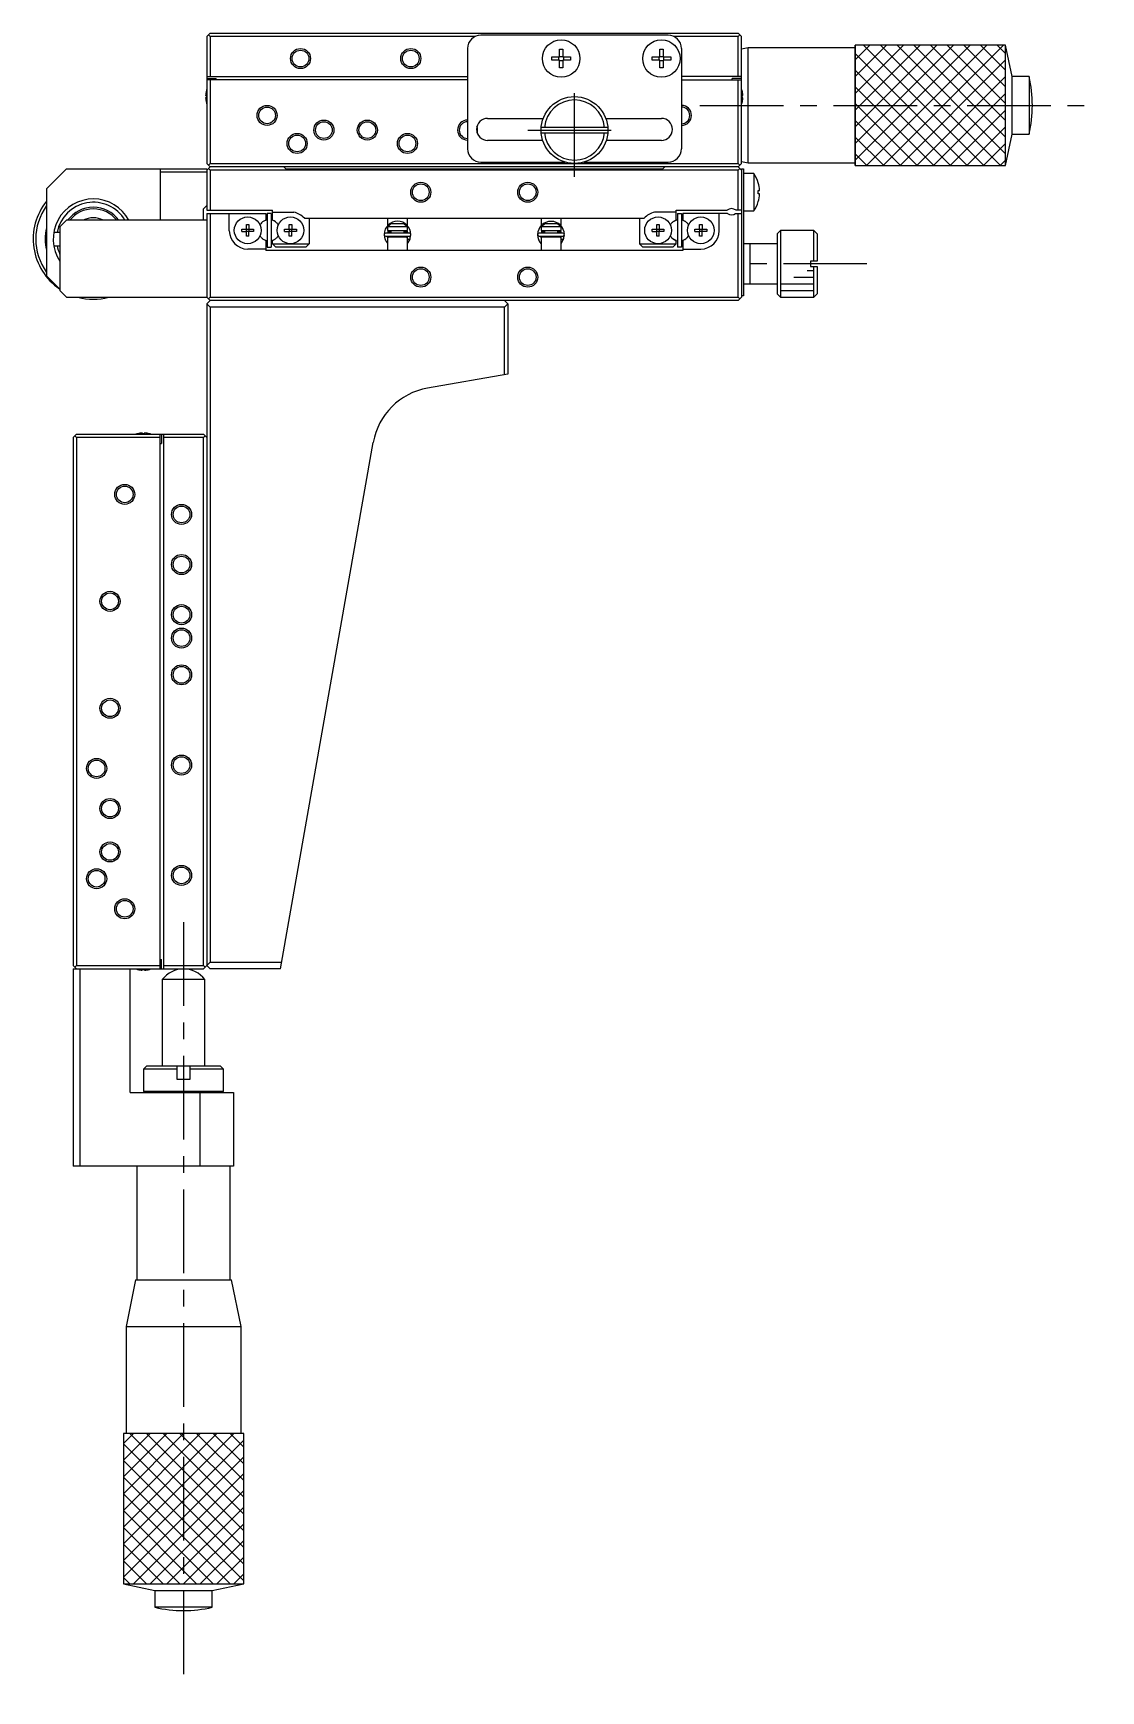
# Model space of a CAD drawing. Extents: x -538 to 401, y -28 to 681.
# Drawn here: x -187.2 to -27.5, y 433.4 to 681.4 of the extents above; entities that cross this region are included whole.
import ezdxf

# ---------------------------------------------------------------- set-up
doc = ezdxf.new("R2010")
doc.units = 0
doc.header["$LTSCALE"] = 10
doc.linetypes.add('CENTER', pattern=[2, 1.25, -0.25, 0.25, -0.25])
doc.layers.get('0').update_dxf_attribs({"linetype": 'CONTINUOUS'})
doc.layers.add('CENTER', color=1, linetype='CENTER')

msp = doc.modelspace()

# ---------------------------------------------------------------- linework, layer by layer
at = {"color": 7, "linetype": 'CONTINUOUS'}
for p, q in [((-160.740048, 681.386759), (-161.240048, 680.886759)), ((-161.240048, 680.886759), (-161.240048, 661.886759)), ((-160.740048, 680.886759), (-160.990048, 681.136759)), ((-160.740048, 681.386759), (-81.740048, 681.386759)), ((-160.740048, 680.886759), (-160.740048, 674.886759)), ((-121.111827, 680.886759), (-160.740048, 680.886759)), ((-92.240048, 681.086759), (-120.240048, 681.086759)), ((-81.740048, 680.886759), (-91.368268, 680.886759)), ((-81.740048, 681.386759), (-81.240048, 680.886759)), ((-81.490048, 681.136759), (-81.740048, 680.886759)), ((-81.740048, 674.886759), (-81.740048, 680.886759)), ((-81.240048, 661.886759), (-81.240048, 680.886759)), ((-41.740048, 679.586759), (-64.240048, 679.586759)), ((-64.240048, 661.586759), (-64.240048, 679.586759)), ((-41.740048, 679.586759), (-64.240048, 679.586759)), ((-64.240048, 679.586759), (-64.240048, 661.586759)), ((-40.740048, 674.886759), (-41.740048, 679.586759)), ((-41.740048, 661.586759), (-41.740048, 679.586759)), ((-41.740048, 661.586759), (-41.740048, 679.586759)), ((-122.240048, 679.086759), (-122.240048, 664.086759)), ((-109.639187, 677.326759), (-109.639187, 677.846759)), ((-109.639187, 677.846759), (-108.500048, 677.846759)), ((-108.500048, 677.326759), (-109.639187, 677.326759)), ((-108.569489, 677.326759), (-108.569489, 677.846759)), ((-108.500048, 678.985898), (-107.980048, 678.985898)), ((-108.500048, 677.846759), (-108.500048, 678.985898)), ((-108.500048, 677.916201), (-107.980048, 677.916201)), ((-108.500048, 676.18762), (-108.500048, 677.326759)), ((-107.980048, 677.257317), (-108.500048, 677.257317)), ((-107.980048, 678.985898), (-107.980048, 677.846759)), ((-107.980048, 677.846759), (-106.840908, 677.846759)), ((-106.840908, 677.326759), (-107.980048, 677.326759)), ((-107.980048, 677.326759), (-107.980048, 676.18762)), ((-107.910606, 677.846759), (-107.910606, 677.326759)), ((-106.840908, 677.846759), (-106.840908, 677.326759)), ((-94.639187, 677.326759), (-94.639187, 677.846759)), ((-94.639187, 677.846759), (-93.500048, 677.846759)), ((-93.500048, 677.326759), (-94.639187, 677.326759)), ((-93.569489, 677.326759), (-93.569489, 677.846759)), ((-93.500048, 678.985898), (-92.980048, 678.985898)), ((-93.500048, 677.846759), (-93.500048, 678.985898)), ((-93.500048, 677.916201), (-92.980048, 677.916201)), ((-93.500048, 676.18762), (-93.500048, 677.326759)), ((-92.980048, 677.257317), (-93.500048, 677.257317)), ((-92.980048, 678.985898), (-92.980048, 677.846759)), ((-92.980048, 677.846759), (-91.840908, 677.846759)), ((-91.840908, 677.326759), (-92.980048, 677.326759)), ((-92.980048, 677.326759), (-92.980048, 676.18762)), ((-92.910606, 677.846759), (-92.910606, 677.326759)), ((-91.840908, 677.846759), (-91.840908, 677.326759)), ((-90.240048, 679.086759), (-90.240048, 664.086759)), ((-80.240048, 679.186759), (-81.240048, 678.986759)), ((-80.240048, 661.986759), (-80.240048, 679.186759)), ((-64.240048, 679.186759), (-80.240048, 679.186759)), ((-161.240048, 674.886759), (-122.240048, 674.886759)), ((-161.240048, 674.586759), (-159.840048, 674.586759)), ((-159.840048, 674.386759), (-159.840048, 674.586759)), ((-107.980048, 676.18762), (-108.500048, 676.18762)), ((-92.980048, 676.18762), (-93.500048, 676.18762)), ((-81.240048, 674.886759), (-90.240048, 674.886759)), ((-81.240048, 674.586759), (-82.640048, 674.586759)), ((-82.640048, 674.386759), (-82.640048, 674.586759)), ((-38.240048, 674.886759), (-40.740048, 674.886759)), ((-40.740048, 666.286759), (-40.740048, 674.886759)), ((-38.240048, 674.886759), (-38.240048, 666.286759)), ((-161.314192, 672.775375), (-161.309569, 672.773121)), ((-122.240048, 674.386759), (-161.240048, 674.386759)), ((-160.740048, 674.386759), (-160.740048, 661.886759)), ((-90.240048, 674.386759), (-81.240048, 674.386759)), ((-81.740048, 661.886759), (-81.740048, 674.386759)), ((-81.170526, 672.773121), (-81.165903, 672.775375)), ((-161.429906, 672.066759), (-161.309569, 672.066759)), ((-161.309569, 671.706759), (-161.429906, 671.706759)), ((-161.309569, 671.000398), (-161.314192, 670.998143)), ((-161.309569, 672.066759), (-161.309569, 671.706759)), ((-81.170526, 672.066759), (-81.050189, 672.066759)), ((-81.170526, 671.706759), (-81.170526, 672.066759)), ((-81.050189, 671.706759), (-81.170526, 671.706759)), ((-81.165903, 670.998143), (-81.170526, 671.000398)), ((-119.240048, 668.636759), (-110.923796, 668.636759)), ((-101.256073, 667.286759), (-111.224022, 667.286759)), ((-101.556299, 668.636759), (-93.240048, 668.636759)), ((-110.99373, 665.336759), (-119.240048, 665.336759)), ((-111.224022, 666.486759), (-101.256073, 666.486759)), ((-93.240048, 665.336759), (-101.486365, 665.336759)), ((-41.740048, 661.586759), (-40.740048, 666.286759)), ((-40.740048, 666.286759), (-38.240048, 666.286759)), ((-81.240048, 662.186759), (-80.240048, 661.986759)), ((-185.240048, 658.086759), (-182.240048, 661.086759)), ((-182.240048, 661.086759), (-161.240048, 661.086759)), ((-168.240048, 661.086759), (-168.240048, 653.386759)), ((-161.240048, 660.586759), (-168.240048, 660.586759)), ((-161.240048, 661.886759), (-160.740048, 661.386759)), ((-161.240048, 660.886759), (-160.740048, 661.386759)), ((-161.240048, 660.886759), (-161.240048, 654.886759)), ((-160.740048, 661.886759), (-160.990048, 661.636759)), ((-160.990048, 661.136759), (-160.740048, 660.886759)), ((-160.740048, 661.886759), (-81.740048, 661.886759)), ((-81.740048, 661.386759), (-160.740048, 661.386759)), ((-160.740048, 660.886759), (-160.740048, 654.886759)), ((-81.740048, 660.886759), (-160.740048, 660.886759)), ((-149.390048, 661.036759), (-149.740048, 661.386759)), ((-93.090048, 661.036759), (-149.390048, 661.036759)), ((-120.240048, 662.086759), (-107.640048, 662.086759)), ((-104.840048, 662.086759), (-92.240048, 662.086759)), ((-93.090048, 661.036759), (-92.740048, 661.386759)), ((-81.490048, 661.636759), (-81.740048, 661.886759)), ((-81.240048, 661.886759), (-81.740048, 661.386759)), ((-81.240048, 660.886759), (-81.740048, 661.386759)), ((-81.740048, 660.886759), (-81.490048, 661.136759)), ((-81.740048, 654.886759), (-81.740048, 660.886759)), ((-81.240048, 661.086759), (-80.940048, 661.086759)), ((-81.240048, 661.086759), (-81.240048, 641.886759)), ((-80.940048, 661.086759), (-80.940048, 642.086759)), ((-79.397584, 660.386759), (-80.940048, 660.386759)), ((-80.240048, 661.986759), (-64.240048, 661.986759)), ((-79.397584, 660.386759), (-79.397584, 654.786759)), ((-64.240048, 661.586759), (-41.740048, 661.586759)), ((-64.240048, 661.586759), (-41.740048, 661.586759)), ((-185.240048, 658.086759), (-185.240048, 645.086759)), ((-78.746843, 658.985898), (-78.740674, 658.988907)), ((-78.746843, 657.326759), (-78.746843, 657.846759)), ((-78.746843, 657.846759), (-78.553586, 657.846759)), ((-78.553586, 657.326759), (-78.746843, 657.326759)), ((-161.740048, 655.086759), (-161.240048, 655.586759)), ((-161.740048, 653.386759), (-161.740048, 655.086759)), ((-161.240048, 654.886759), (-151.440048, 654.886759)), ((-151.440048, 653.431171), (-151.440048, 654.886759)), ((-91.040048, 654.886759), (-83.401485, 654.886759)), ((-91.040048, 653.431171), (-91.040048, 654.886759)), ((-81.240048, 654.886759), (-82.07861, 654.886759)), ((-80.940048, 654.786759), (-79.397584, 654.786759)), ((-78.740674, 656.184611), (-78.746843, 656.18762)), ((-183.240048, 652.386759), (-182.240048, 653.386759)), ((-183.240048, 652.386759), (-183.240048, 642.886759)), ((-161.240048, 653.386759), (-182.240048, 653.386759)), ((-161.240048, 654.386759), (-152.440048, 654.386759)), ((-161.240048, 654.386759), (-161.240048, 641.886759)), ((-160.740048, 654.386759), (-160.740048, 641.886759)), ((-157.890048, 651.836759), (-157.890048, 654.386759)), ((-155.320048, 652.773121), (-154.960048, 652.773121)), ((-155.320048, 652.066759), (-155.320048, 652.773121)), ((-154.960048, 652.773121), (-154.960048, 652.066759)), ((-152.440048, 653.431171), (-152.733798, 653.261574)), ((-152.440048, 654.386759), (-152.440048, 653.431171)), ((-151.640048, 654.386759), (-152.240048, 654.386759)), ((-152.240048, 654.386759), (-152.240048, 649.386759)), ((-151.640048, 654.386759), (-151.640048, 649.386759)), ((-151.440048, 654.586759), (-148.218032, 654.586759)), ((-151.146298, 653.261574), (-151.440048, 653.431171)), ((-148.920048, 652.773121), (-148.560048, 652.773121)), ((-148.920048, 652.066759), (-148.920048, 652.773121)), ((-148.560048, 652.773121), (-148.560048, 652.066759)), ((-146.660985, 653.686759), (-95.81911, 653.686759)), ((-145.940048, 653.686759), (-145.940048, 649.886759)), ((-134.240048, 653.686759), (-134.240048, 652.539299)), ((-134.240048, 652.386759), (-134.240048, 651.886759)), ((-131.240048, 652.386759), (-134.240048, 652.386759)), ((-134.185731, 652.386759), (-133.656563, 652.886759)), ((-133.656563, 652.886759), (-131.823532, 652.886759)), ((-131.823532, 652.886759), (-131.294364, 652.386759)), ((-131.240048, 652.583219), (-131.240048, 653.686759)), ((-131.240048, 651.886759), (-131.240048, 652.386759)), ((-111.240048, 653.686759), (-111.240048, 652.573378)), ((-111.240048, 652.386759), (-111.240048, 651.886759)), ((-108.240048, 652.386759), (-111.240048, 652.386759)), ((-111.185731, 652.386759), (-110.656563, 652.886759)), ((-110.656563, 652.886759), (-108.823532, 652.886759)), ((-108.823532, 652.886759), (-108.294364, 652.386759)), ((-108.240048, 652.532143), (-108.240048, 653.686759)), ((-108.240048, 651.886759), (-108.240048, 652.386759)), ((-96.540048, 653.686759), (-96.540048, 649.886759)), ((-91.040048, 654.586759), (-94.262063, 654.586759)), ((-93.920048, 652.773121), (-93.560048, 652.773121)), ((-93.920048, 652.066759), (-93.920048, 652.773121)), ((-93.560048, 652.773121), (-93.560048, 652.066759)), ((-91.333798, 653.261574), (-91.040048, 653.431171)), ((-90.840048, 654.386759), (-90.840048, 649.386759)), ((-90.840048, 654.386759), (-90.240048, 654.386759)), ((-90.240048, 654.386759), (-90.240048, 649.386759)), ((-90.040048, 654.386759), (-90.040048, 653.431171)), ((-83.340048, 654.386759), (-90.040048, 654.386759)), ((-90.040048, 653.431171), (-89.746298, 653.261574)), ((-87.520048, 652.773121), (-87.160048, 652.773121)), ((-87.520048, 652.066759), (-87.520048, 652.773121)), ((-87.160048, 652.773121), (-87.160048, 652.066759)), ((-84.590048, 651.836759), (-84.590048, 654.386759)), ((-82.140048, 654.386759), (-81.240048, 654.386759)), ((-81.740048, 641.886759), (-81.740048, 654.386759)), ((-183.240048, 651.586759), (-184.156127, 651.586759)), ((-156.026409, 652.066759), (-155.320048, 652.066759)), ((-156.026409, 651.706759), (-156.026409, 652.066759)), ((-156.026409, 651.706759), (-155.320048, 651.706759)), ((-155.309675, 652.056387), (-155.320048, 652.066759)), ((-155.309675, 651.717131), (-155.320048, 651.706759)), ((-155.320048, 651.000398), (-155.320048, 651.706759)), ((-154.960048, 651.000398), (-155.320048, 651.000398)), ((-155.309675, 652.056387), (-154.97042, 652.056387)), ((-155.309675, 651.717131), (-155.309675, 652.056387)), ((-154.97042, 651.717131), (-155.309675, 651.717131)), ((-154.97042, 652.056387), (-154.960048, 652.066759)), ((-154.97042, 652.056387), (-154.97042, 651.717131)), ((-154.97042, 651.717131), (-154.960048, 651.706759)), ((-154.960048, 652.066759), (-154.253686, 652.066759)), ((-154.253686, 651.706759), (-154.960048, 651.706759)), ((-154.960048, 651.000398), (-154.960048, 651.706759)), ((-154.253686, 652.066759), (-154.253686, 651.706759)), ((-152.733798, 650.511944), (-152.440048, 650.342347)), ((-152.440048, 650.342347), (-152.440048, 648.886759)), ((-151.440048, 650.342347), (-151.146298, 650.511944)), ((-151.440048, 649.886759), (-151.440048, 650.342347)), ((-151.440048, 649.886759), (-150.940048, 649.386759)), ((-151.440048, 649.886759), (-145.940048, 649.886759)), ((-149.626409, 652.066759), (-148.920048, 652.066759)), ((-149.626409, 651.706759), (-149.626409, 652.066759)), ((-149.626409, 651.706759), (-148.920048, 651.706759)), ((-148.909675, 652.056387), (-148.920048, 652.066759)), ((-148.909675, 651.717131), (-148.920048, 651.706759)), ((-148.920048, 651.000398), (-148.920048, 651.706759)), ((-148.560048, 651.000398), (-148.920048, 651.000398)), ((-148.909675, 652.056387), (-148.57042, 652.056387)), ((-148.909675, 651.717131), (-148.909675, 652.056387)), ((-148.57042, 651.717131), (-148.909675, 651.717131)), ((-148.57042, 652.056387), (-148.560048, 652.066759)), ((-148.57042, 652.056387), (-148.57042, 651.717131)), ((-148.57042, 651.717131), (-148.560048, 651.706759)), ((-148.560048, 652.066759), (-147.853686, 652.066759)), ((-147.853686, 651.706759), (-148.560048, 651.706759)), ((-148.560048, 651.000398), (-148.560048, 651.706759)), ((-147.853686, 652.066759), (-147.853686, 651.706759)), ((-145.940048, 649.886759), (-146.440048, 649.386759)), ((-134.587901, 650.528103), (-134.565784, 650.469516)), ((-134.565722, 650.473096), (-134.56608, 650.470947)), ((-134.56608, 650.470947), (-134.565305, 650.471266)), ((-134.565784, 650.469516), (-134.56608, 650.470947)), ((-134.564767, 650.469772), (-134.548285, 650.431518)), ((-130.945677, 651.466253), (-134.495677, 651.466253)), ((-134.495677, 651.016253), (-130.945677, 651.016253)), ((-134.23051, 650.886746), (-134.255295, 651.016235)), ((-134.240048, 651.886759), (-131.240048, 651.886759)), ((-131.240048, 650.886759), (-134.240048, 650.886759)), ((-134.240048, 650.886759), (-134.240048, 648.886759)), ((-134.205945, 651.686759), (-133.740048, 651.686759)), ((-134.130825, 650.8868), (-133.896125, 651.016254)), ((-133.740048, 651.886759), (-133.740048, 651.466253)), ((-133.740048, 651.016253), (-133.740048, 650.886759)), ((-131.740048, 651.466253), (-131.740048, 651.886759)), ((-131.740048, 651.686759), (-131.240048, 651.686759)), ((-131.740048, 650.886759), (-131.740048, 651.016253)), ((-131.545228, 651.016254), (-131.310522, 650.88679)), ((-131.310695, 651.886809), (-131.186072, 651.466305)), ((-130.880345, 650.46085), (-131.240076, 650.589667)), ((-131.240048, 651.686759), (-131.240048, 651.701256)), ((-131.240048, 648.886759), (-131.240048, 650.886759)), ((-131.227677, 650.593132), (-131.240048, 650.600163)), ((-131.239895, 649.898782), (-130.876496, 650.469988)), ((-131.214225, 650.585826), (-131.227677, 650.593132)), ((-131.199793, 650.578299), (-131.214225, 650.585826)), ((-131.184489, 650.570608), (-131.199793, 650.578299)), ((-131.168426, 650.562809), (-131.184489, 650.570608)), ((-131.151726, 650.554962), (-131.168426, 650.562809)), ((-131.134514, 650.547125), (-131.151726, 650.554962)), ((-131.116917, 650.539357), (-131.134514, 650.547125)), ((-131.099067, 650.531715), (-131.116917, 650.539357)), ((-131.081099, 650.524257), (-131.099067, 650.531715)), ((-131.063146, 650.517039), (-131.081099, 650.524257)), ((-131.045342, 650.510115), (-131.063146, 650.517039)), ((-131.027822, 650.503536), (-131.045342, 650.510115)), ((-131.010715, 650.497352), (-131.027822, 650.503536)), ((-130.99415, 650.491608), (-131.010715, 650.497352)), ((-130.978251, 650.486349), (-130.99415, 650.491608)), ((-130.963137, 650.481612), (-130.978251, 650.486349)), ((-130.94892, 650.477435), (-130.963137, 650.481612)), ((-130.935707, 650.473847), (-130.94892, 650.477435)), ((-130.923597, 650.470876), (-130.935707, 650.473847)), ((-130.91268, 650.468544), (-130.923597, 650.470876)), ((-130.903039, 650.466868), (-130.91268, 650.468544)), ((-130.894744, 650.465861), (-130.903039, 650.466868)), ((-130.894777, 650.427659), (-130.722144, 651.212613)), ((-130.887859, 650.465531), (-130.894744, 650.465861)), ((-130.882434, 650.465879), (-130.887859, 650.465531)), ((-130.87851, 650.466904), (-130.882434, 650.465879)), ((-130.876118, 650.468598), (-130.87851, 650.466904)), ((-130.876826, 651.025009), (-130.877604, 651.026841)), ((-130.8637, 650.991708), (-130.876826, 651.025009)), ((-130.875273, 650.470947), (-130.876118, 650.468598)), ((-130.875569, 650.469516), (-130.863232, 650.501103)), ((-130.852254, 650.957805), (-130.8637, 650.991708)), ((-130.863232, 650.501103), (-130.851847, 650.535035)), ((-130.842516, 650.923383), (-130.852254, 650.957805)), ((-130.851847, 650.535035), (-130.842172, 650.569483)), ((-130.83451, 650.888526), (-130.842516, 650.923383)), ((-130.842172, 650.569483), (-130.834231, 650.604363)), ((-130.828255, 650.853319), (-130.83451, 650.888526)), ((-130.834231, 650.604363), (-130.828044, 650.639587)), ((-130.823766, 650.817849), (-130.828255, 650.853319)), ((-130.828044, 650.639587), (-130.823624, 650.67507)), ((-130.821054, 650.782202), (-130.823766, 650.817849)), ((-130.823624, 650.67507), (-130.820983, 650.710725)), ((-130.820125, 650.746465), (-130.821054, 650.782202)), ((-130.820983, 650.710725), (-130.820125, 650.746465)), ((-111.625585, 650.518874), (-111.603467, 650.460287)), ((-111.603405, 650.463868), (-111.603764, 650.461719)), ((-111.603764, 650.461719), (-111.602988, 650.462037)), ((-111.603467, 650.460287), (-111.603764, 650.461719)), ((-111.60245, 650.460544), (-111.585968, 650.422289)), ((-107.98336, 651.457025), (-111.53336, 651.457025)), ((-111.53336, 651.007025), (-107.98336, 651.007025)), ((-111.240422, 650.775525), (-111.292979, 651.007007)), ((-111.240048, 651.886759), (-108.240048, 651.886759)), ((-111.240048, 651.686759), (-110.740048, 651.686759)), ((-108.240048, 650.886759), (-111.240048, 650.886759)), ((-111.240048, 650.886759), (-111.240048, 648.886759)), ((-111.162501, 650.886804), (-110.933808, 651.007025)), ((-110.740048, 651.886759), (-110.740048, 651.457025)), ((-110.740048, 651.007025), (-110.740048, 650.886759)), ((-108.740048, 651.457025), (-108.740048, 651.886759)), ((-108.740048, 651.686759), (-108.275501, 651.686759)), ((-108.740048, 650.886759), (-108.740048, 651.007025)), ((-108.582912, 651.007025), (-108.354194, 650.886767)), ((-108.352626, 651.886797), (-108.223755, 651.457077)), ((-107.918029, 650.451621), (-108.240086, 650.559996)), ((-108.240048, 648.886759), (-108.240048, 650.886759)), ((-108.226454, 650.563504), (-108.240048, 650.570391)), ((-108.239879, 649.932405), (-107.91418, 650.460759)), ((-108.212222, 650.556518), (-108.226454, 650.563504)), ((-108.197438, 650.549474), (-108.212222, 650.556518)), ((-108.18219, 650.542417), (-108.197438, 650.549474)), ((-108.166572, 650.535387), (-108.18219, 650.542417)), ((-108.150677, 650.528428), (-108.166572, 650.535387)), ((-108.134602, 650.521582), (-108.150677, 650.528428)), ((-108.118443, 650.51489), (-108.134602, 650.521582)), ((-108.102299, 650.508393), (-108.118443, 650.51489)), ((-108.086267, 650.502129), (-108.102299, 650.508393)), ((-108.070444, 650.496137), (-108.086267, 650.502129)), ((-108.054926, 650.490454), (-108.070444, 650.496137)), ((-108.039807, 650.485112), (-108.054926, 650.490454)), ((-108.025177, 650.480145), (-108.039807, 650.485112)), ((-108.011126, 650.475583), (-108.025177, 650.480145)), ((-107.997738, 650.471453), (-108.011126, 650.475583)), ((-107.985094, 650.467781), (-107.997738, 650.471453)), ((-107.973271, 650.464588), (-107.985094, 650.467781)), ((-107.96234, 650.461893), (-107.973271, 650.464588)), ((-107.952368, 650.459714), (-107.96234, 650.461893)), ((-107.943414, 650.458062), (-107.952368, 650.459714)), ((-107.935533, 650.456949), (-107.943414, 650.458062)), ((-107.928773, 650.456381), (-107.935533, 650.456949)), ((-107.932461, 650.418431), (-107.91788, 650.451983)), ((-107.923173, 650.456361), (-107.928773, 650.456381)), ((-107.918769, 650.45689), (-107.923173, 650.456361)), ((-107.915587, 650.457964), (-107.918769, 650.45689)), ((-107.91788, 650.451983), (-107.759827, 651.203385)), ((-107.913645, 650.459577), (-107.915587, 650.457964)), ((-107.91451, 651.015781), (-107.915288, 651.017612)), ((-107.901383, 650.98248), (-107.91451, 651.015781)), ((-107.912957, 650.461719), (-107.913645, 650.459577)), ((-107.913253, 650.460287), (-107.900916, 650.491874)), ((-107.889937, 650.948576), (-107.901383, 650.98248)), ((-107.900916, 650.491874), (-107.88953, 650.525806)), ((-107.8802, 650.914154), (-107.889937, 650.948576)), ((-107.88953, 650.525806), (-107.879855, 650.560255)), ((-107.872194, 650.879297), (-107.8802, 650.914154)), ((-107.879855, 650.560255), (-107.871915, 650.595134)), ((-107.865939, 650.84409), (-107.872194, 650.879297)), ((-107.871915, 650.595134), (-107.865727, 650.630358)), ((-107.86145, 650.80862), (-107.865939, 650.84409)), ((-107.865727, 650.630358), (-107.861308, 650.665841)), ((-107.858737, 650.772973), (-107.86145, 650.80862)), ((-107.861308, 650.665841), (-107.858666, 650.701496)), ((-107.857809, 650.737236), (-107.858737, 650.772973)), ((-107.858666, 650.701496), (-107.857809, 650.737236)), ((-96.540048, 649.886759), (-96.040048, 649.386759)), ((-96.540048, 649.886759), (-91.040048, 649.886759)), ((-94.626409, 652.066759), (-93.920048, 652.066759)), ((-94.626409, 651.706759), (-94.626409, 652.066759)), ((-94.626409, 651.706759), (-93.920048, 651.706759)), ((-93.909675, 652.056387), (-93.920048, 652.066759)), ((-93.909675, 651.717131), (-93.920048, 651.706759)), ((-93.920048, 651.000398), (-93.920048, 651.706759)), ((-93.560048, 651.000398), (-93.920048, 651.000398)), ((-93.909675, 652.056387), (-93.57042, 652.056387)), ((-93.909675, 651.717131), (-93.909675, 652.056387)), ((-93.57042, 651.717131), (-93.909675, 651.717131)), ((-93.57042, 652.056387), (-93.560048, 652.066759)), ((-93.57042, 652.056387), (-93.57042, 651.717131)), ((-93.57042, 651.717131), (-93.560048, 651.706759)), ((-93.560048, 652.066759), (-92.853686, 652.066759)), ((-92.853686, 651.706759), (-93.560048, 651.706759)), ((-93.560048, 651.000398), (-93.560048, 651.706759)), ((-92.853686, 652.066759), (-92.853686, 651.706759)), ((-91.040048, 649.886759), (-91.540048, 649.386759)), ((-91.040048, 650.342347), (-91.333798, 650.511944)), ((-91.040048, 649.886759), (-91.040048, 650.342347)), ((-89.746298, 650.511944), (-90.040048, 650.342347)), ((-90.040048, 650.342347), (-90.040048, 648.886759)), ((-88.226409, 652.066759), (-87.520048, 652.066759)), ((-88.226409, 651.706759), (-88.226409, 652.066759)), ((-88.226409, 651.706759), (-87.520048, 651.706759)), ((-87.509675, 652.056387), (-87.520048, 652.066759)), ((-87.509675, 651.717131), (-87.520048, 651.706759)), ((-87.520048, 651.000398), (-87.520048, 651.706759)), ((-87.160048, 651.000398), (-87.520048, 651.000398)), ((-87.509675, 652.056387), (-87.17042, 652.056387)), ((-87.509675, 651.717131), (-87.509675, 652.056387)), ((-87.17042, 651.717131), (-87.509675, 651.717131)), ((-87.17042, 652.056387), (-87.160048, 652.066759)), ((-87.17042, 652.056387), (-87.17042, 651.717131)), ((-87.17042, 651.717131), (-87.160048, 651.706759)), ((-87.160048, 652.066759), (-86.453686, 652.066759)), ((-87.160048, 651.000398), (-87.160048, 651.706759)), ((-86.453686, 651.706759), (-87.160048, 651.706759)), ((-86.453686, 652.066759), (-86.453686, 651.706759)), ((-75.940048, 649.886759), (-80.940048, 649.886759)), ((-79.940048, 643.886759), (-79.940048, 649.886759)), ((-75.440048, 651.886759), (-75.940048, 651.386759)), ((-75.940048, 651.386759), (-75.940048, 642.386759)), ((-70.440048, 651.886759), (-75.440048, 651.886759)), ((-75.440048, 651.886759), (-75.440048, 641.886759)), ((-70.440048, 647.286759), (-70.440048, 651.886759)), ((-69.940048, 651.386759), (-70.440048, 651.886759)), ((-69.940048, 651.386759), (-69.940048, 647.286759)), ((-184.156127, 649.586759), (-183.240048, 649.586759)), ((-152.440048, 649.086759), (-155.140048, 649.086759)), ((-90.040048, 648.886759), (-152.440048, 648.886759)), ((-152.240048, 649.386759), (-151.640048, 649.386759)), ((-146.440048, 649.386759), (-150.940048, 649.386759)), ((-91.540048, 649.386759), (-96.040048, 649.386759)), ((-90.240048, 649.386759), (-90.840048, 649.386759)), ((-90.040048, 649.086759), (-87.340048, 649.086759)), ((-70.940048, 647.286759), (-70.940048, 646.486759)), ((-69.940048, 647.286759), (-70.940048, 647.286759)), ((-183.240048, 643.086759), (-185.240048, 645.086759)), ((-70.940048, 646.486759), (-69.940048, 646.486759)), ((-70.440048, 641.886759), (-70.440048, 646.486759)), ((-69.940048, 646.486759), (-69.940048, 642.386759)), ((-182.240048, 641.886759), (-183.240048, 642.886759)), ((-80.940048, 643.886759), (-75.940048, 643.886759)), ((-75.940048, 642.386759), (-75.440048, 641.886759)), ((-70.440048, 641.886759), (-69.940048, 642.386759)), ((-182.240048, 641.886759), (-161.240048, 641.886759)), ((-161.240048, 641.886759), (-160.740048, 641.386759)), ((-161.240048, 640.886759), (-160.740048, 641.386759)), ((-161.240048, 640.886759), (-160.740048, 640.386759)), ((-161.240048, 640.886759), (-161.240048, 541.886759)), ((-160.740048, 641.886759), (-160.990048, 641.636759)), ((-160.740048, 641.886759), (-81.740048, 641.886759)), ((-81.740048, 641.386759), (-160.740048, 641.386759)), ((-116.740048, 640.386759), (-160.740048, 640.386759)), ((-160.740048, 640.386759), (-160.740048, 542.386759)), ((-116.240048, 640.886759), (-116.740048, 641.386759)), ((-116.740048, 640.386759), (-116.240048, 640.886759)), ((-116.740048, 630.298596), (-116.740048, 640.386759)), ((-116.240048, 640.886759), (-116.240048, 630.386759)), ((-81.490048, 641.636759), (-81.740048, 641.886759)), ((-81.240048, 641.886759), (-81.740048, 641.386759)), ((-80.940048, 642.086759), (-81.240048, 642.086759)), ((-75.440048, 641.886759), (-70.440048, 641.886759)), ((-116.240048, 630.386759), (-128.238698, 628.271085)), ((-180.740048, 621.386759), (-181.240048, 620.886759)), ((-181.240048, 620.886759), (-181.240048, 541.886759)), ((-180.740048, 620.886759), (-180.990048, 621.136759)), ((-180.740048, 621.386759), (-161.740048, 621.386759)), ((-180.740048, 620.886759), (-180.740048, 541.886759)), ((-168.240048, 620.886759), (-180.740048, 620.886759)), ((-171.626409, 621.456281), (-171.628663, 621.460903)), ((-170.920048, 621.456281), (-170.920048, 621.576618)), ((-170.560048, 621.456281), (-170.920048, 621.456281)), ((-170.560048, 621.576618), (-170.560048, 621.456281)), ((-169.851432, 621.460903), (-169.853686, 621.456281)), ((-168.240048, 541.386759), (-168.240048, 621.386759)), ((-168.040048, 621.386759), (-168.040048, 619.986759)), ((-167.740048, 621.386759), (-167.740048, 541.386759)), ((-161.740048, 620.886759), (-167.740048, 620.886759)), ((-161.740048, 621.386759), (-161.240048, 620.886759)), ((-161.740048, 620.886759), (-161.490048, 621.136759)), ((-161.740048, 541.886759), (-161.740048, 620.886759)), ((-150.240048, 541.386759), (-136.350292, 620.159478)), ((-168.240048, 619.986759), (-168.040048, 619.986759)), ((-181.240048, 541.886759), (-180.740048, 541.386759)), ((-181.240048, 541.386759), (-161.740048, 541.386759)), ((-181.240048, 541.386759), (-181.240048, 511.886759)), ((-180.990048, 541.636759), (-180.740048, 541.886759)), ((-180.740048, 541.886759), (-168.240048, 541.886759)), ((-180.240048, 541.386759), (-180.240048, 511.886759)), ((-172.740048, 522.886759), (-172.740048, 541.386759)), ((-171.628663, 541.312615), (-171.626409, 541.317237)), ((-170.920048, 541.317237), (-170.560048, 541.317237)), ((-170.920048, 541.1969), (-170.920048, 541.317237)), ((-170.560048, 541.1969), (-170.560048, 541.317237)), ((-169.853686, 541.317237), (-169.851432, 541.312615)), ((-168.240048, 542.786759), (-168.040048, 542.786759)), ((-168.040048, 541.386759), (-168.040048, 542.786759)), ((-167.740048, 541.886759), (-161.740048, 541.886759)), ((-160.740048, 542.386759), (-161.740048, 541.386759)), ((-161.490048, 541.636759), (-161.740048, 541.886759)), ((-160.740048, 541.386759), (-161.240048, 541.886759)), ((-160.740048, 542.386759), (-150.063721, 542.386759)), ((-150.240048, 541.386759), (-160.740048, 541.386759)), ((-161.565048, 539.819579), (-167.915048, 539.819579)), ((-167.915048, 539.819579), (-167.915048, 526.886759)), ((-161.565048, 526.886759), (-161.565048, 539.819579)), ((-170.240048, 526.886759), (-170.740048, 526.386759)), ((-165.740048, 526.386759), (-170.740048, 526.386759)), ((-170.740048, 526.386759), (-170.740048, 523.086759)), ((-170.240048, 526.886759), (-159.240048, 526.886759)), ((-165.740048, 526.886759), (-165.740048, 524.886759)), ((-163.740048, 524.886759), (-163.740048, 526.886759)), ((-158.740048, 526.386759), (-163.740048, 526.386759)), ((-158.740048, 526.386759), (-159.240048, 526.886759)), ((-158.740048, 523.086759), (-158.740048, 526.386759)), ((-165.740048, 524.886759), (-163.740048, 524.886759)), ((-172.740048, 522.886759), (-157.240048, 522.886759)), ((-170.740048, 523.086759), (-170.540048, 522.886759)), ((-170.740048, 523.086759), (-158.740048, 523.086759)), ((-162.240048, 511.886759), (-162.240048, 522.886759)), ((-158.940048, 522.886759), (-158.740048, 523.086759)), ((-157.240048, 522.886759), (-157.240048, 511.886759)), ((-157.240048, 511.886759), (-181.240048, 511.886759)), ((-171.740048, 511.886759), (-171.740048, 494.886759)), ((-157.740048, 494.886759), (-157.740048, 511.886759)), ((-171.940048, 494.886759), (-173.340048, 487.886759)), ((-171.940048, 494.886759), (-157.540048, 494.886759)), ((-156.140048, 487.886759), (-157.540048, 494.886759)), ((-173.340048, 487.886759), (-156.140048, 487.886759)), ((-173.340048, 487.886759), (-173.340048, 471.886759)), ((-156.140048, 471.886759), (-156.140048, 487.886759)), ((-155.740048, 471.886759), (-173.740048, 471.886759)), ((-173.740048, 471.886759), (-173.740048, 449.386759)), ((-173.740048, 471.886759), (-173.740048, 449.386759)), ((-155.740048, 471.886759), (-173.740048, 471.886759)), ((-155.740048, 449.386759), (-155.740048, 471.886759)), ((-155.740048, 449.386759), (-155.740048, 471.886759)), ((-173.740048, 449.386759), (-155.740048, 449.386759)), ((-173.740048, 449.386759), (-169.040048, 448.386759)), ((-173.740048, 449.386759), (-155.740048, 449.386759)), ((-160.440048, 448.386759), (-155.740048, 449.386759)), ((-169.040048, 448.386759), (-160.440048, 448.386759)), ((-169.040048, 448.386759), (-169.040048, 445.886759)), ((-160.440048, 445.886759), (-160.440048, 448.386759)), ((-160.440048, 445.886759), (-169.040048, 445.886759))]:
    msp.add_line(p, q, dxfattribs=at)
at = {"color": 3, "linetype": 'CONTINUOUS'}
for p, q in [((-64.240048, 677.383146), (-62.036434, 679.586759)), ((-64.240048, 674.883146), (-59.536434, 679.586759)), ((-64.240048, 672.383146), (-57.036434, 679.586759)), ((-64.240048, 669.883146), (-54.536434, 679.586759)), ((-64.240048, 667.383146), (-52.036434, 679.586759)), ((-64.240048, 664.883146), (-49.536434, 679.586759)), ((-64.240048, 662.383146), (-47.036434, 679.586759)), ((-62.983471, 679.586759), (-44.983471, 661.586759)), ((-62.536434, 661.586759), (-44.536434, 679.586759)), ((-60.483471, 679.586759), (-42.483471, 661.586759)), ((-60.036434, 661.586759), (-42.036434, 679.586759)), ((-57.983471, 679.586759), (-41.740048, 663.343336)), ((-55.483471, 679.586759), (-41.740048, 665.843336)), ((-52.983471, 679.586759), (-41.740048, 668.343336)), ((-50.483471, 679.586759), (-41.740048, 670.843336)), ((-47.983471, 679.586759), (-41.740048, 673.343336)), ((-45.483471, 679.586759), (-41.740048, 675.843336)), ((-42.983471, 679.586759), (-41.740048, 678.343336)), ((-64.240048, 678.343336), (-47.483471, 661.586759)), ((-57.536434, 661.586759), (-41.740048, 677.383146)), ((-64.240048, 675.843336), (-49.983471, 661.586759)), ((-55.036434, 661.586759), (-41.740048, 674.883146)), ((-64.240048, 673.343336), (-52.483471, 661.586759)), ((-52.536434, 661.586759), (-41.740048, 672.383146)), ((-64.240048, 670.843336), (-54.983471, 661.586759)), ((-50.036434, 661.586759), (-41.740048, 669.883146)), ((-64.240048, 668.343336), (-57.483471, 661.586759)), ((-47.536434, 661.586759), (-41.740048, 667.383146)), ((-64.240048, 665.843336), (-59.983471, 661.586759)), ((-45.036434, 661.586759), (-41.740048, 664.883146)), ((-64.240048, 663.343336), (-62.483471, 661.586759)), ((-42.536434, 661.586759), (-41.740048, 662.383146)), ((-73.440048, 644.886759), (-70.440048, 644.886759)), ((-71.440048, 645.886759), (-70.440048, 645.886759)), ((-75.440048, 643.886759), (-70.440048, 643.886759)), ((-75.440048, 642.886759), (-70.440048, 642.886759)), ((-173.740048, 470.383146), (-172.236434, 471.886759)), ((-173.740048, 467.883146), (-169.736434, 471.886759)), ((-173.740048, 465.383146), (-167.236434, 471.886759)), ((-173.740048, 462.883146), (-164.736434, 471.886759)), ((-173.740048, 460.383146), (-162.236434, 471.886759)), ((-173.740048, 457.883146), (-159.736434, 471.886759)), ((-173.740048, 455.383146), (-157.236434, 471.886759)), ((-172.783471, 471.886759), (-155.740048, 454.843336)), ((-170.283471, 471.886759), (-155.740048, 457.343336)), ((-167.783471, 471.886759), (-155.740048, 459.843336)), ((-165.283471, 471.886759), (-155.740048, 462.343336)), ((-162.783471, 471.886759), (-155.740048, 464.843336)), ((-160.283471, 471.886759), (-155.740048, 467.343336)), ((-157.783471, 471.886759), (-155.740048, 469.843336)), ((-173.740048, 452.883146), (-155.740048, 470.883146)), ((-173.740048, 470.343336), (-155.740048, 452.343336)), ((-173.740048, 450.383146), (-155.740048, 468.383146)), ((-173.740048, 467.843336), (-155.740048, 449.843336)), ((-173.740048, 465.343336), (-157.783471, 449.386759)), ((-172.236434, 449.386759), (-155.740048, 465.883146)), ((-173.740048, 462.843336), (-160.283471, 449.386759)), ((-169.736434, 449.386759), (-155.740048, 463.383146)), ((-173.740048, 460.343336), (-162.783471, 449.386759)), ((-167.236434, 449.386759), (-155.740048, 460.883146)), ((-173.740048, 457.843336), (-165.283471, 449.386759)), ((-164.736434, 449.386759), (-155.740048, 458.383146)), ((-173.740048, 455.343336), (-167.783471, 449.386759)), ((-162.236434, 449.386759), (-155.740048, 455.883146)), ((-173.740048, 452.843336), (-170.283471, 449.386759)), ((-159.736434, 449.386759), (-155.740048, 453.383146)), ((-173.740048, 450.343336), (-172.783471, 449.386759)), ((-157.236434, 449.386759), (-155.740048, 450.883146))]:
    msp.add_line(p, q, dxfattribs=at)
at = {"color": 7, "linetype": 'CONTINUOUS'}
for centre, radius in [((-108.240048, 677.586759), 2.8), ((-93.240048, 677.586759), 2.8), ((-147.240048, 677.586759), 1.25), ((-130.740048, 677.586759), 1.25), ((-152.240048, 669.086759), 1.25), ((-106.240048, 666.886759), 5), ((-143.740048, 666.886759), 1.25), ((-137.240048, 666.886759), 1.25), ((-147.740048, 664.886759), 1.25), ((-131.240048, 664.886759), 1.25), ((-129.240048, 657.586759), 1.25), ((-113.240048, 657.586759), 1.25), ((-155.140048, 651.886759), 2), ((-148.740048, 651.886759), 2), ((-93.740048, 651.886759), 2), ((-87.340048, 651.886759), 2), ((-129.240048, 644.886759), 1.25), ((-113.240048, 644.886759), 1.25), ((-173.540048, 612.386759), 1.25), ((-165.040048, 609.386759), 1.25), ((-165.040048, 601.886759), 1.25), ((-175.740048, 596.386759), 1.25), ((-165.040048, 594.386759), 1.25), ((-165.040048, 590.886759), 1.25), ((-165.040048, 585.386759), 1.25), ((-175.740048, 580.386759), 1.25), ((-165.040048, 571.886759), 1.25), ((-177.740048, 571.386759), 1.25), ((-175.740048, 565.386759), 1.25), ((-175.740048, 558.886759), 1.25), ((-177.740048, 554.886759), 1.25), ((-165.040048, 555.386759), 1.25), ((-173.540048, 550.386759), 1.25)]:
    msp.add_circle(centre, radius, dxfattribs=at)
at = {"color": 4, "linetype": 'CONTINUOUS'}
for centre in [(-147.240048, 677.586759), (-130.740048, 677.586759), (-152.240048, 669.086759), (-143.740048, 666.886759), (-137.240048, 666.886759), (-147.740048, 664.886759), (-131.240048, 664.886759), (-129.240048, 657.586759), (-113.240048, 657.586759), (-129.240048, 644.886759), (-113.240048, 644.886759), (-173.540048, 612.386759), (-165.040048, 609.386759), (-165.040048, 601.886759), (-175.740048, 596.386759), (-165.040048, 594.386759), (-165.040048, 590.886759), (-165.040048, 585.386759), (-175.740048, 580.386759), (-177.740048, 571.386759), (-165.040048, 571.886759), (-175.740048, 565.386759), (-175.740048, 558.886759), (-177.740048, 554.886759), (-165.040048, 555.386759), (-173.540048, 550.386759)]:
    msp.add_circle(centre, 1.5, dxfattribs=at)
at = {"color": 7, "linetype": 'CONTINUOUS'}
for centre, radius, start, end in [((-120.240048, 679.086759), 2, 90, 180), ((-92.240048, 679.086759), 2, 0, 90), ((-56.480048, 670.586759), 18.74, 346.734971, 13.265029), ((-158.240048, 671.886759), 3.194933, 163.893288, 176.770291), ((-158.240048, 671.886759), 3.2, 159.635865, 163.877467), ((-84.240048, 671.886759), 3.2, 16.122533, 20.364135), ((-84.240048, 671.886759), 3.194933, 3.229709, 16.106712), ((-158.240048, 671.886759), 3.194933, 183.229709, 196.106712), ((-158.240048, 671.886759), 3.2, 196.122533, 200.364135), ((-106.240048, 666.886759), 4.5, 5.099689, 174.900311), ((-90.240048, 669.086759), 1.25, 270, 90), ((-84.240048, 671.886759), 3.2, 339.635865, 343.877467), ((-84.240048, 671.886759), 3.194933, 343.893288, 356.770291), ((-122.240048, 666.886759), 1.25, 90, 270), ((-119.240048, 666.986759), 1.65, 90, 270), ((-93.240048, 666.986759), 1.65, 270, 90), ((-106.240048, 666.886759), 4.5, 185.099689, 354.900311), ((-120.240048, 664.086759), 2, 180, 270), ((-92.240048, 664.086759), 2, 270, 0), ((-83.540048, 657.586759), 5, 16.285843, 34.055798), ((-83.540048, 657.586759), 4.993235, 2.984767, 16.272555), ((-83.540048, 657.586759), 4.993235, 343.727445, 357.015233), ((-178.240048, 650.586759), 9, 141.057559, 235.859311), ((-178.240048, 650.586759), 8.6, 144.484016, 215.515984), ((-178.240048, 650.586759), 6, 27.818139, 213.55731), ((-178.240048, 650.586759), 5.5, 30.603295, 169.524318), ((-178.240048, 650.586759), 4.75, 36.119668, 143.880332), ((-82.740048, 654.136759), 1, 48.590378, 131.409622), ((-83.540048, 657.586759), 5, 325.944202, 343.714157), ((-178.240048, 650.586759), 7.2, 166.463797, 193.536203), ((-178.240048, 650.586759), 3.175, 61.871171, 118.128829), ((-151.825238, 651.771759), 1.75, 134.995594, 148.113496), ((-151.940047, 651.886759), 1.5875, 120.000031, 149.566818), ((-151.940047, 651.886759), 1.5875, 100.89308, 120), ((-151.940047, 651.886759), 1.5875, 45.000026, 79.106994), ((-151.940047, 651.886759), 1.5875, 30.433264, 45.000025), ((-152.054857, 651.771759), 1.75, 31.886504, 45.004406), ((-148.740048, 651.886759), 2.75, 40.885193, 79.057501), ((-132.720632, 651.241215), 1.998762, 0.738023, 179.187021), ((-109.758316, 651.231987), 1.998762, 0.738023, 179.187021), ((-93.740048, 651.886759), 2.75, 100.942499, 139.114807), ((-90.425238, 651.771759), 1.75, 134.995594, 148.113496), ((-90.540049, 651.886759), 1.5875, 134.999975, 149.566737), ((-90.540048, 651.886759), 1.5875, 120, 135), ((-90.540049, 651.886759), 1.5875, 100.893016, 120), ((-90.540049, 651.886759), 1.5875, 60, 79.106911), ((-90.540048, 651.886759), 1.5875, 45, 60), ((-90.540049, 651.886759), 1.5875, 30.433182, 44.999975), ((-90.654857, 651.771759), 1.75, 31.886504, 45.004406), ((-82.740048, 655.186759), 1, 233.130102, 306.869898), ((-155.140048, 651.836759), 2.75, 180, 270), ((-151.825238, 652.001759), 1.75, 211.886504, 225.004406), ((-151.940047, 651.886759), 1.5875, 210.433182, 224.999975), ((-151.940048, 651.886759), 1.5875, 225, 240), ((-151.940047, 651.886759), 1.5875, 239.999969, 259.106921), ((-151.940047, 651.886759), 1.5875, 280.893006, 300), ((-151.940048, 651.886759), 1.5875, 300, 315), ((-151.940047, 651.886759), 1.5875, 314.999975, 329.566736), ((-152.054857, 652.001759), 1.75, 314.995594, 328.113496), ((-134.495677, 651.241253), 0.225, 90, 270), ((-132.716027, 651.242849), 2.00346, 180.863794, 220.459737), ((-130.945677, 651.241253), 0.225, 270, 90), ((-111.53336, 651.232025), 0.225, 90, 270), ((-109.754594, 651.233453), 2.002574, 180.859394, 222.103214), ((-107.98336, 651.232025), 0.225, 270, 90), ((-90.425238, 652.001759), 1.75, 211.886504, 225.004406), ((-90.540049, 651.886759), 1.5875, 210.433263, 225.000025), ((-90.540049, 651.886759), 1.5875, 225.000026, 259.106984), ((-90.540049, 651.886759), 1.5875, 280.893089, 300), ((-90.540049, 651.886759), 1.5875, 300.000031, 329.566818), ((-90.654857, 652.001759), 1.75, 314.995594, 328.113496), ((-87.340048, 651.836759), 2.75, 270, 0), ((-178.240048, 650.586759), 5.5, 190.475682, 204.619977), ((-178.240048, 650.586759), 9, 255.164888, 284.835112), ((-126.502214, 618.422996), 10, 100, 170), ((-170.740048, 618.386759), 3.2, 106.122533, 110.364135), ((-170.740048, 618.386759), 3.194933, 93.229709, 106.106712), ((-170.740048, 618.386759), 3.194933, 73.893288, 86.770291), ((-170.740048, 618.386759), 3.2, 69.635865, 73.877467), ((-170.740048, 544.386759), 3.2, 249.635865, 253.877467), ((-170.740048, 544.386759), 3.194933, 253.893288, 266.770291), ((-170.740048, 544.386759), 3.194933, 273.229709, 286.106712), ((-170.740048, 544.386759), 3.2, 286.122533, 290.364135), ((-164.740048, 537.386603), 4, 37.462651, 142.537349), ((-164.740048, 464.126759), 18.74, 256.734971, 283.265029)]:
    msp.add_arc(centre, radius, start, end, dxfattribs=at)
at = {"color": 4, "linetype": 'CONTINUOUS'}
for centre, radius, start, end in [((-90.240048, 669.086759), 1.5, 270, 90), ((-122.240048, 666.886759), 1.5, 90, 270), ((-122.240048, 666.886759), 1.5, 343.366025, 20.45228), ((-178.240048, 650.586759), 4.5, 38.478595, 141.521405)]:
    msp.add_arc(centre, radius, start, end, dxfattribs=at)
at = {"layer": 'CENTER', "color": 1, "linetype": 'CENTER'}
for p, q in [((-106.240048, 659.886759), (-106.240048, 673.886759)), ((-87.490048, 670.586759), (-27.490048, 670.586759)), ((-113.240048, 666.886759), (-99.240048, 666.886759)), ((-62.490048, 646.886759), (-82.490048, 646.886759)), ((-164.740048, 548.386759), (-164.740048, 433.386759))]:
    msp.add_line(p, q, dxfattribs=at)

doc.saveas('drawing.dxf')
